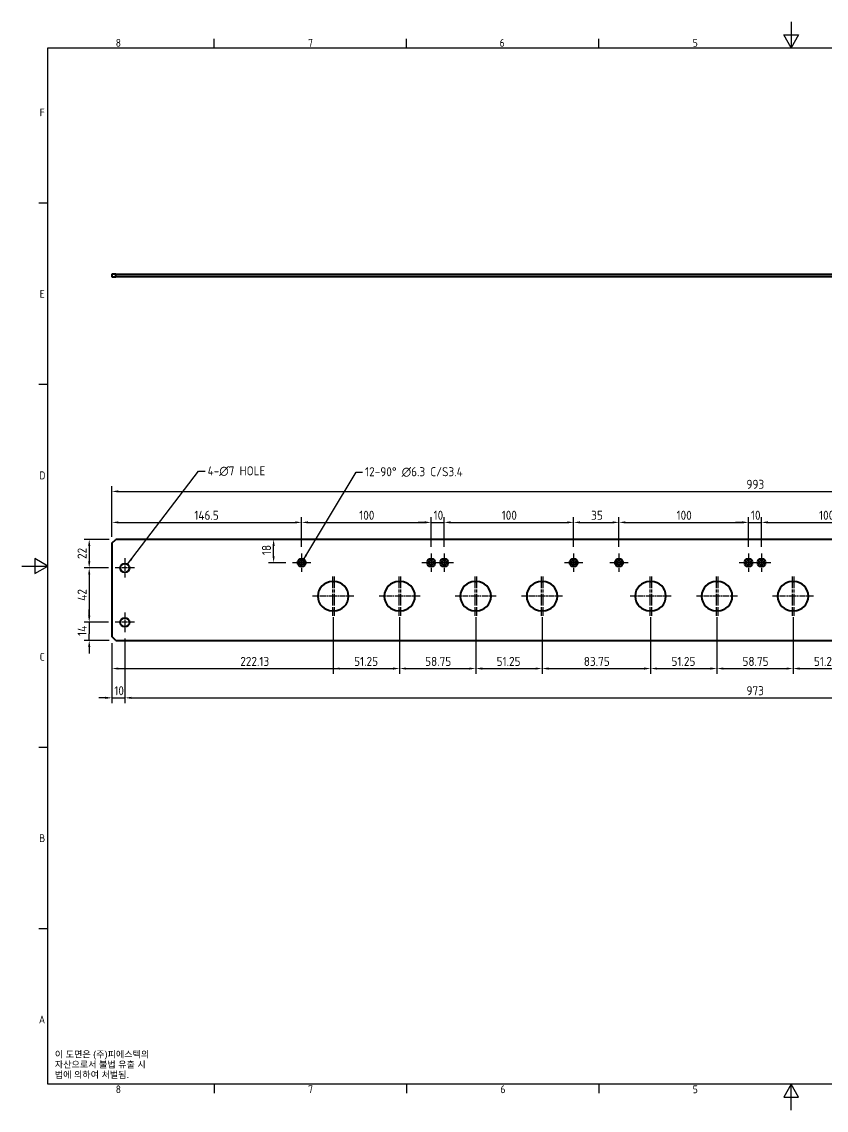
# Model space of a CAD drawing. Header units: millimetres. Extents: x 0 to 1188, y 0 to 840.
# Drawn here: x 0 to 621, y 0 to 840 of the extents above; entities that cross this region are included whole.
import ezdxf

# ---------------------------------------------------------------- set-up
doc = ezdxf.new("R2010")
doc.units = ezdxf.units.MM
doc.header["$LTSCALE"] = 2
doc.linetypes.add('CHAIN', pattern=[0.3543, 0.2362, -0.0295, 0.0591, -0.0295])
doc.layers.get('0').update_dxf_attribs({"color": 3, "lineweight": 25})
for name, color, linetype, lineweight in [('가시적인 것(ISO)', 3, 'Continuous', 40), ('경계(ISO)', 7, 'Continuous', 25), ('기호(ISO)', 5, 'Continuous', 25), ('중심 표식(ISO)', 1, 'Continuous', 25), ('치수(ISO)', 2, 'Continuous', 25)]:
    doc.layers.add(name, color=color, linetype=linetype, lineweight=lineweight)
doc.styles.add('문자 텍스트_M2B', font='isocp.shx')
doc.styles.add('문자 텍스트_PSTEK_POSCO', font='isocp.shx')
doc.styles.add('치수 텍스트_PSTEK_POSCO', font='isocp.shx')
doc.dimstyles.new('치수_PSTEK_POSCO', dxfattribs={"dimscale": 2, "dimtxt": 3.5, "dimasz": 2.5, "dimexe": 2, "dimexo": 2.5, "dimgap": 1, "dimtad": 1, "dimrnd": 1e-08, "dimdsep": 46, "dimtxsty": '치수 텍스트_PSTEK_POSCO', "dimcen": 0.09, "dimdle": 10, "dimclrd": 7, "dimclre": 7, "dimclrt": 2, "dimadec": 1, "dimazin": 2, "dimtfac": 1, "dimtmove": 0, "dimatfit": 3, "dimfxl": 0, "dimtolj": 1, "dimlwd": -1, "dimlwe": -1, "dimarcsym": 0})
doc.dimstyles.new('치수_PSTEK_POSCO$7', dxfattribs={"dimscale": 2, "dimtxt": 3.5, "dimasz": 2.5, "dimexe": 2, "dimexo": 2.5, "dimgap": 1, "dimtad": 1, "dimrnd": 1e-08, "dimdsep": 46, "dimtxsty": '치수 텍스트_PSTEK_POSCO', "dimcen": 0.09, "dimdle": 10, "dimclrd": 7, "dimclre": 7, "dimclrt": 2, "dimadec": 1, "dimazin": 2, "dimtfac": 1, "dimtmove": 0, "dimatfit": 3, "dimfxl": 0, "dimtolj": 1, "dimlwd": -1, "dimlwe": -1, "dimarcsym": 0})

# ---------------------------------------------------------------- blocks, each defined once
blk = doc.blocks.new('경계 Default Border')
at = {"layer": '경계(ISO)'}
for p, q in [((74.25, 410), (74.25, 413.4)), ((148.5, 410), (148.5, 413.4)), ((222.75, 410), (222.75, 413.4)), ((10, 350), (6.6, 350)), ((10, 280), (6.6, 280)), ((10, 140), (6.6, 140)), ((10, 70), (6.6, 70)), ((74.25, 10), (74.25, 6.6)), ((148.5, 10), (148.5, 6.6)), ((222.75, 10), (222.75, 6.6))]:
    blk.add_line(p, q, dxfattribs=at)
at = {"layer": '경계(ISO)', "flags": 128}
for points in [[(297, 420), (297, 410), (294.11, 415), (299.89, 415), (297, 410)], [(10, 10), (10, 410), (584, 410), (584, 10), (10, 10)], [(0, 210), (10, 210), (5, 212.89), (5, 207.11), (10, 210)], [(297, 0), (297, 10), (294.11, 5), (299.89, 5), (297, 10)]]:
    blk.add_lwpolyline(points, dxfattribs=at)
at = {"layer": '경계(ISO)', "color": 2, "char_height": 3, "attachment_point": 7, "style": '문자 텍스트_M2B'}
for s, insert in [('8', (36.27, 410.37)), ('7', (110.52, 410.39)), ('6', (184.46, 410.37)), ('5', (259.02, 410.37)), ('F', (6.93, 383.5)), ('E', (6.93, 313.47)), ('D', (6.77, 243.47)), ('C', (6.93, 173.47)), ('B', (6.77, 103.47)), ('A', (6.6, 33.49)), ('8', (36.27, 6.57)), ('7', (110.52, 6.59)), ('6', (184.77, 6.57)), ('5', (259.02, 6.57))]:
    blk.add_mtext(s, dxfattribs=dict(at, insert=insert))
blk = doc.blocks.new('*D23')
at = {"layer": 'Defpoints', "color": 0, "transparency": 16777216}
for p in [(1062.58, 477.55), (69.58, 437.55), (1062.58, 437.55)]:
    blk.add_point(p, dxfattribs=at)
at = {"layer": '치수(ISO)', "color": 7, "transparency": 16777216}
for p, q in [((69.58, 442.55), (69.58, 481.55)), ((1062.58, 442.55), (1062.58, 481.55)), ((74.58, 477.55), (1057.58, 477.55))]:
    blk.add_line(p, q, dxfattribs=at)
for points in [[(74.58, 478.38), (74.58, 476.72), (69.58, 477.55)], [(1057.58, 478.38), (1057.58, 476.72), (1062.58, 477.55)]]:
    blk.add_solid(points, dxfattribs=at)
at = {"layer": '치수(ISO)', "color": 2, "transparency": 16777216, "insert": (559.47, 483.05), "char_height": 7, "attachment_point": 4, "style": '치수 텍스트_PSTEK_POSCO'}
blk.add_mtext('\\A1;993', dxfattribs=at)
blk = doc.blocks.new('*D24')
at = {"layer": 'Defpoints', "color": 0, "transparency": 16777216}
for p in [(72.58, 440.55), (52.08, 418.55), (72.08, 418.55)]:
    blk.add_point(p, dxfattribs=at)
at = {"layer": '치수(ISO)', "color": 7, "transparency": 16777216}
for p, q in [((67.58, 440.55), (48.08, 440.55)), ((52.08, 435.55), (52.08, 423.55)), ((67.08, 418.55), (48.08, 418.55))]:
    blk.add_line(p, q, dxfattribs=at)
for points in [[(51.24, 435.55), (52.91, 435.55), (52.08, 440.55)], [(51.24, 423.55), (52.91, 423.55), (52.08, 418.55)]]:
    blk.add_solid(points, dxfattribs=at)
at = {"layer": '치수(ISO)', "color": 2, "transparency": 16777216, "insert": (46.57, 425.4), "char_height": 7, "attachment_point": 4, "rotation": 90, "style": '치수 텍스트_PSTEK_POSCO'}
blk.add_mtext('\\A1;22', dxfattribs=at)
blk = doc.blocks.new('*D25')
at = {"layer": 'Defpoints', "color": 0, "transparency": 16777216}
for p in [(72.08, 418.55), (52.08, 376.55), (72.08, 376.55)]:
    blk.add_point(p, dxfattribs=at)
at = {"layer": '치수(ISO)', "color": 7, "transparency": 16777216}
for p, q in [((67.08, 418.55), (48.08, 418.55)), ((52.08, 413.55), (52.08, 381.55)), ((67.08, 376.55), (48.08, 376.55))]:
    blk.add_line(p, q, dxfattribs=at)
for points in [[(51.24, 413.55), (52.91, 413.55), (52.08, 418.55)], [(51.24, 381.55), (52.91, 381.55), (52.08, 376.55)]]:
    blk.add_solid(points, dxfattribs=at)
at = {"layer": '치수(ISO)', "color": 2, "transparency": 16777216, "insert": (46.57, 393.14), "char_height": 7, "attachment_point": 4, "rotation": 90, "style": '치수 텍스트_PSTEK_POSCO'}
blk.add_mtext('\\A1;42', dxfattribs=at)
blk = doc.blocks.new('*D26')
at = {"layer": 'Defpoints', "color": 0, "transparency": 16777216}
for p in [(72.08, 376.55), (52.08, 362.55), (72.58, 362.55)]:
    blk.add_point(p, dxfattribs=at)
at = {"layer": '치수(ISO)', "color": 7, "transparency": 16777216}
for p, q in [((52.08, 381.55), (52.08, 386.55)), ((67.08, 376.55), (48.08, 376.55)), ((52.08, 376.55), (52.08, 371.55)), ((52.08, 371.55), (52.08, 367.55)), ((67.58, 362.55), (48.08, 362.55)), ((52.08, 362.55), (52.08, 367.55)), ((52.08, 357.55), (52.08, 352.55))]:
    blk.add_line(p, q, dxfattribs=at)
for points in [[(51.24, 381.55), (52.91, 381.55), (52.08, 376.55)], [(51.24, 357.55), (52.91, 357.55), (52.08, 362.55)]]:
    blk.add_solid(points, dxfattribs=at)
at = {"layer": '치수(ISO)', "color": 2, "transparency": 16777216, "insert": (46.58, 366.05), "char_height": 7, "attachment_point": 4, "rotation": 90, "style": '치수 텍스트_PSTEK_POSCO'}
blk.add_mtext('\\A1;14', dxfattribs=at)
blk = doc.blocks.new('*D27')
at = {"layer": 'Defpoints', "color": 0, "transparency": 16777216}
for p in [(69.58, 365.55), (79.58, 369.05), (79.58, 318.26)]:
    blk.add_point(p, dxfattribs=at)
at = {"layer": '치수(ISO)', "color": 7, "transparency": 16777216}
for p, q in [((79.58, 364.05), (79.58, 314.26)), ((69.58, 360.55), (69.58, 314.26)), ((64.58, 318.26), (59.58, 318.26)), ((69.58, 318.26), (79.58, 318.26)), ((84.58, 318.26), (89.58, 318.26))]:
    blk.add_line(p, q, dxfattribs=at)
for points in [[(64.58, 319.09), (64.58, 317.43), (69.58, 318.26)], [(84.58, 319.09), (84.58, 317.43), (79.58, 318.26)]]:
    blk.add_solid(points, dxfattribs=at)
at = {"layer": '치수(ISO)', "color": 2, "transparency": 16777216, "insert": (71.42, 323.76), "char_height": 7, "attachment_point": 4, "style": '치수 텍스트_PSTEK_POSCO'}
blk.add_mtext('\\A1;10', dxfattribs=at)
blk = doc.blocks.new('*D28')
at = {"layer": 'Defpoints', "color": 0, "transparency": 16777216}
for p in [(79.58, 369.05), (1052.58, 369.05), (1052.58, 318.26)]:
    blk.add_point(p, dxfattribs=at)
at = {"layer": '치수(ISO)', "color": 7, "transparency": 16777216}
for p, q in [((79.58, 364.05), (79.58, 314.26)), ((1052.58, 364.05), (1052.58, 314.26)), ((84.58, 318.26), (1047.58, 318.26))]:
    blk.add_line(p, q, dxfattribs=at)
for points in [[(84.58, 319.09), (84.58, 317.43), (79.58, 318.26)], [(1047.58, 319.09), (1047.58, 317.43), (1052.58, 318.26)]]:
    blk.add_solid(points, dxfattribs=at)
at = {"layer": '치수(ISO)', "color": 2, "transparency": 16777216, "insert": (559.49, 323.76), "char_height": 7, "attachment_point": 4, "style": '치수 텍스트_PSTEK_POSCO'}
blk.add_mtext('\\A1;973', dxfattribs=at)
blk = doc.blocks.new('*D32')
at = {"layer": 'Defpoints', "color": 0, "transparency": 16777216}
for p in [(138.05, 440.55), (194.44, 440.55), (208.93, 422.55)]:
    blk.add_point(p, dxfattribs=at)
at = {"layer": '치수(ISO)', "color": 7, "transparency": 16777216}
for p, q in [((194.44, 427.55), (194.44, 435.55)), ((203.93, 422.55), (190.44, 422.55))]:
    blk.add_line(p, q, dxfattribs=at)
for points in [[(193.61, 435.55), (195.27, 435.55), (194.44, 440.55)], [(193.61, 427.55), (195.27, 427.55), (194.44, 422.55)]]:
    blk.add_solid(points, dxfattribs=at)
at = {"layer": '치수(ISO)', "color": 2, "transparency": 16777216, "insert": (188.94, 428.4), "char_height": 7, "attachment_point": 4, "rotation": 90, "style": '치수 텍스트_PSTEK_POSCO'}
blk.add_mtext('\\A1;18', dxfattribs=at)
blk = doc.blocks.new('*D33')
at = {"layer": 'Defpoints', "color": 0, "transparency": 16777216}
for p in [(216.08, 453.65), (69.58, 437.55), (216.08, 429.7)]:
    blk.add_point(p, dxfattribs=at)
at = {"layer": '치수(ISO)', "color": 7, "transparency": 16777216}
for p, q in [((69.58, 442.55), (69.58, 457.65)), ((74.58, 453.65), (211.08, 453.65)), ((216.08, 434.7), (216.08, 457.65))]:
    blk.add_line(p, q, dxfattribs=at)
for points in [[(74.58, 454.49), (74.58, 452.82), (69.58, 453.65)], [(211.08, 454.49), (211.08, 452.82), (216.08, 453.65)]]:
    blk.add_solid(points, dxfattribs=at)
at = {"layer": '치수(ISO)', "color": 2, "transparency": 16777216, "insert": (133.21, 459.15), "char_height": 7, "attachment_point": 4, "style": '치수 텍스트_PSTEK_POSCO'}
blk.add_mtext('\\A1;146.5', dxfattribs=at)
blk = doc.blocks.new('*D34')
at = {"layer": 'Defpoints', "color": 0, "transparency": 16777216}
for p in [(316.08, 453.65), (216.08, 429.7), (316.08, 429.7)]:
    blk.add_point(p, dxfattribs=at)
at = {"layer": '치수(ISO)', "color": 7, "transparency": 16777216}
for p, q in [((216.08, 434.7), (216.08, 457.65)), ((221.08, 453.65), (311.08, 453.65)), ((316.08, 434.7), (316.08, 457.65))]:
    blk.add_line(p, q, dxfattribs=at)
for points in [[(221.08, 454.49), (221.08, 452.82), (216.08, 453.65)], [(311.08, 454.49), (311.08, 452.82), (316.08, 453.65)]]:
    blk.add_solid(points, dxfattribs=at)
at = {"layer": '치수(ISO)', "color": 2, "transparency": 16777216, "insert": (260.49, 459.15), "char_height": 7, "attachment_point": 4, "style": '치수 텍스트_PSTEK_POSCO'}
blk.add_mtext('\\A1;100', dxfattribs=at)
blk = doc.blocks.new('*D35')
at = {"layer": 'Defpoints', "color": 0, "transparency": 16777216}
for p in [(326.08, 453.65), (316.08, 429.7), (326.08, 429.7)]:
    blk.add_point(p, dxfattribs=at)
at = {"layer": '치수(ISO)', "color": 7, "transparency": 16777216}
for p, q in [((311.08, 453.65), (306.08, 453.65)), ((316.08, 434.7), (316.08, 457.65)), ((316.08, 453.65), (326.08, 453.65)), ((326.08, 434.7), (326.08, 457.65)), ((331.08, 453.65), (336.08, 453.65))]:
    blk.add_line(p, q, dxfattribs=at)
for points in [[(311.08, 454.49), (311.08, 452.82), (316.08, 453.65)], [(331.08, 454.49), (331.08, 452.82), (326.08, 453.65)]]:
    blk.add_solid(points, dxfattribs=at)
at = {"layer": '치수(ISO)', "color": 2, "transparency": 16777216, "insert": (317.92, 459.15), "char_height": 7, "attachment_point": 4, "style": '치수 텍스트_PSTEK_POSCO'}
blk.add_mtext('\\A1;10', dxfattribs=at)
blk = doc.blocks.new('*D36')
at = {"layer": 'Defpoints', "color": 0, "transparency": 16777216}
for p in [(426.08, 453.65), (326.08, 429.7), (426.08, 429.7)]:
    blk.add_point(p, dxfattribs=at)
at = {"layer": '치수(ISO)', "color": 7, "transparency": 16777216}
for p, q in [((326.08, 434.7), (326.08, 457.65)), ((331.08, 453.65), (421.08, 453.65)), ((426.08, 434.7), (426.08, 457.65))]:
    blk.add_line(p, q, dxfattribs=at)
for points in [[(331.08, 454.49), (331.08, 452.82), (326.08, 453.65)], [(421.08, 454.49), (421.08, 452.82), (426.08, 453.65)]]:
    blk.add_solid(points, dxfattribs=at)
at = {"layer": '치수(ISO)', "color": 2, "transparency": 16777216, "insert": (370.49, 459.15), "char_height": 7, "attachment_point": 4, "style": '치수 텍스트_PSTEK_POSCO'}
blk.add_mtext('\\A1;100', dxfattribs=at)
blk = doc.blocks.new('*D37')
at = {"layer": 'Defpoints', "color": 0, "transparency": 16777216}
for p in [(461.08, 453.65), (426.08, 429.7), (461.08, 429.7)]:
    blk.add_point(p, dxfattribs=at)
at = {"layer": '치수(ISO)', "color": 7, "transparency": 16777216}
for p, q in [((426.08, 434.7), (426.08, 457.65)), ((431.08, 453.65), (456.08, 453.65)), ((461.08, 434.7), (461.08, 457.65))]:
    blk.add_line(p, q, dxfattribs=at)
for points in [[(431.08, 454.49), (431.08, 452.82), (426.08, 453.65)], [(456.08, 454.49), (456.08, 452.82), (461.08, 453.65)]]:
    blk.add_solid(points, dxfattribs=at)
at = {"layer": '치수(ISO)', "color": 2, "transparency": 16777216, "insert": (439.6, 459.15), "char_height": 7, "attachment_point": 4, "style": '치수 텍스트_PSTEK_POSCO'}
blk.add_mtext('\\A1;35', dxfattribs=at)
blk = doc.blocks.new('*D38')
at = {"layer": 'Defpoints', "color": 0, "transparency": 16777216}
for p in [(561.08, 453.65), (461.08, 429.7), (561.08, 429.7)]:
    blk.add_point(p, dxfattribs=at)
at = {"layer": '치수(ISO)', "color": 7, "transparency": 16777216}
for p, q in [((461.08, 434.7), (461.08, 457.65)), ((466.08, 453.65), (556.08, 453.65)), ((561.08, 434.7), (561.08, 457.65))]:
    blk.add_line(p, q, dxfattribs=at)
for points in [[(466.08, 454.49), (466.08, 452.82), (461.08, 453.65)], [(556.08, 454.49), (556.08, 452.82), (561.08, 453.65)]]:
    blk.add_solid(points, dxfattribs=at)
at = {"layer": '치수(ISO)', "color": 2, "transparency": 16777216, "insert": (505.49, 459.15), "char_height": 7, "attachment_point": 4, "style": '치수 텍스트_PSTEK_POSCO'}
blk.add_mtext('\\A1;100', dxfattribs=at)
blk = doc.blocks.new('*D39')
at = {"layer": 'Defpoints', "color": 0, "transparency": 16777216}
for p in [(571.08, 453.65), (561.08, 429.7), (571.08, 429.7)]:
    blk.add_point(p, dxfattribs=at)
at = {"layer": '치수(ISO)', "color": 7, "transparency": 16777216}
for p, q in [((556.08, 453.65), (551.08, 453.65)), ((561.08, 434.7), (561.08, 457.65)), ((561.08, 453.65), (571.08, 453.65)), ((571.08, 434.7), (571.08, 457.65)), ((576.08, 453.65), (581.08, 453.65))]:
    blk.add_line(p, q, dxfattribs=at)
for points in [[(556.08, 454.49), (556.08, 452.82), (561.08, 453.65)], [(576.08, 454.49), (576.08, 452.82), (571.08, 453.65)]]:
    blk.add_solid(points, dxfattribs=at)
at = {"layer": '치수(ISO)', "color": 2, "transparency": 16777216, "insert": (562.92, 459.15), "char_height": 7, "attachment_point": 4, "style": '치수 텍스트_PSTEK_POSCO'}
blk.add_mtext('\\A1;10', dxfattribs=at)
blk = doc.blocks.new('*D40')
at = {"layer": 'Defpoints', "color": 0, "transparency": 16777216}
for p in [(671.08, 453.65), (571.08, 429.7), (671.08, 429.7)]:
    blk.add_point(p, dxfattribs=at)
at = {"layer": '치수(ISO)', "color": 7, "transparency": 16777216}
for p, q in [((571.08, 434.7), (571.08, 457.65)), ((576.08, 453.65), (666.08, 453.65)), ((671.08, 434.7), (671.08, 457.65))]:
    blk.add_line(p, q, dxfattribs=at)
for points in [[(576.08, 454.49), (576.08, 452.82), (571.08, 453.65)], [(666.08, 454.49), (666.08, 452.82), (671.08, 453.65)]]:
    blk.add_solid(points, dxfattribs=at)
at = {"layer": '치수(ISO)', "color": 2, "transparency": 16777216, "insert": (615.49, 459.15), "char_height": 7, "attachment_point": 4, "style": '치수 텍스트_PSTEK_POSCO'}
blk.add_mtext('\\A1;100', dxfattribs=at)
blk = doc.blocks.new('*D47')
at = {"layer": 'Defpoints', "color": 0, "transparency": 16777216}
for p in [(291.7, 385.45), (69.58, 365.55), (291.7, 340.85)]:
    blk.add_point(p, dxfattribs=at)
at = {"layer": '치수(ISO)', "color": 7, "transparency": 16777216}
for p, q in [((291.7, 380.45), (291.7, 336.85)), ((69.58, 360.55), (69.58, 336.85)), ((74.58, 340.85), (286.7, 340.85))]:
    blk.add_line(p, q, dxfattribs=at)
for points in [[(74.58, 341.69), (74.58, 340.02), (69.58, 340.85)], [(286.7, 341.69), (286.7, 340.02), (291.7, 340.85)]]:
    blk.add_solid(points, dxfattribs=at)
at = {"layer": '치수(ISO)', "color": 2, "transparency": 16777216, "insert": (168.71, 346.35), "char_height": 7, "attachment_point": 4, "style": '치수 텍스트_PSTEK_POSCO'}
blk.add_mtext('\\A1;222.13', dxfattribs=at)
blk = doc.blocks.new('*D48')
at = {"layer": 'Defpoints', "color": 0, "transparency": 16777216}
for p in [(240.45, 385.45), (291.7, 385.45), (291.7, 340.85)]:
    blk.add_point(p, dxfattribs=at)
at = {"layer": '치수(ISO)', "color": 7, "transparency": 16777216}
for p, q in [((240.45, 380.45), (240.45, 336.85)), ((291.7, 380.45), (291.7, 336.85)), ((245.45, 340.85), (286.7, 340.85))]:
    blk.add_line(p, q, dxfattribs=at)
for points in [[(245.45, 341.69), (245.45, 340.02), (240.45, 340.85)], [(286.7, 341.69), (286.7, 340.02), (291.7, 340.85)]]:
    blk.add_solid(points, dxfattribs=at)
at = {"layer": '치수(ISO)', "color": 2, "transparency": 16777216, "insert": (256.6, 346.35), "char_height": 7, "attachment_point": 4, "style": '치수 텍스트_PSTEK_POSCO'}
blk.add_mtext('\\A1;51.25', dxfattribs=at)
blk = doc.blocks.new('*D49')
at = {"layer": 'Defpoints', "color": 0, "transparency": 16777216}
for p in [(291.7, 385.45), (350.45, 385.45), (350.45, 340.85)]:
    blk.add_point(p, dxfattribs=at)
at = {"layer": '치수(ISO)', "color": 7, "transparency": 16777216}
for p, q in [((291.7, 380.45), (291.7, 336.85)), ((350.45, 380.45), (350.45, 336.85)), ((296.7, 340.85), (345.45, 340.85))]:
    blk.add_line(p, q, dxfattribs=at)
for points in [[(296.7, 341.69), (296.7, 340.02), (291.7, 340.85)], [(345.45, 341.69), (345.45, 340.02), (350.45, 340.85)]]:
    blk.add_solid(points, dxfattribs=at)
at = {"layer": '치수(ISO)', "color": 2, "transparency": 16777216, "insert": (311.4, 346.35), "char_height": 7, "attachment_point": 4, "style": '치수 텍스트_PSTEK_POSCO'}
blk.add_mtext('\\A1;58.75', dxfattribs=at)
blk = doc.blocks.new('*D50')
at = {"layer": 'Defpoints', "color": 0, "transparency": 16777216}
for p in [(350.45, 385.45), (401.7, 385.45), (401.7, 340.85)]:
    blk.add_point(p, dxfattribs=at)
at = {"layer": '치수(ISO)', "color": 7, "transparency": 16777216}
for p, q in [((350.45, 380.45), (350.45, 336.85)), ((401.7, 380.45), (401.7, 336.85)), ((355.45, 340.85), (396.7, 340.85))]:
    blk.add_line(p, q, dxfattribs=at)
for points in [[(355.45, 341.69), (355.45, 340.02), (350.45, 340.85)], [(396.7, 341.69), (396.7, 340.02), (401.7, 340.85)]]:
    blk.add_solid(points, dxfattribs=at)
at = {"layer": '치수(ISO)', "color": 2, "transparency": 16777216, "insert": (366.6, 346.35), "char_height": 7, "attachment_point": 4, "style": '치수 텍스트_PSTEK_POSCO'}
blk.add_mtext('\\A1;51.25', dxfattribs=at)
blk = doc.blocks.new('*D51')
at = {"layer": 'Defpoints', "color": 0, "transparency": 16777216}
for p in [(401.7, 385.45), (485.45, 385.45), (485.45, 340.85)]:
    blk.add_point(p, dxfattribs=at)
at = {"layer": '치수(ISO)', "color": 7, "transparency": 16777216}
for p, q in [((401.7, 380.45), (401.7, 336.85)), ((485.45, 380.45), (485.45, 336.85)), ((406.7, 340.85), (480.45, 340.85))]:
    blk.add_line(p, q, dxfattribs=at)
for points in [[(406.7, 341.69), (406.7, 340.02), (401.7, 340.85)], [(480.45, 341.69), (480.45, 340.02), (485.45, 340.85)]]:
    blk.add_solid(points, dxfattribs=at)
at = {"layer": '치수(ISO)', "color": 2, "transparency": 16777216, "insert": (433.9, 346.35), "char_height": 7, "attachment_point": 4, "style": '치수 텍스트_PSTEK_POSCO'}
blk.add_mtext('\\A1;83.75', dxfattribs=at)
blk = doc.blocks.new('*D52')
at = {"layer": 'Defpoints', "color": 0, "transparency": 16777216}
for p in [(485.45, 385.45), (536.7, 385.45), (536.7, 340.85)]:
    blk.add_point(p, dxfattribs=at)
at = {"layer": '치수(ISO)', "color": 7, "transparency": 16777216}
for p, q in [((485.45, 380.45), (485.45, 336.85)), ((536.7, 380.45), (536.7, 336.85)), ((490.45, 340.85), (531.7, 340.85))]:
    blk.add_line(p, q, dxfattribs=at)
for points in [[(490.45, 341.69), (490.45, 340.02), (485.45, 340.85)], [(531.7, 341.69), (531.7, 340.02), (536.7, 340.85)]]:
    blk.add_solid(points, dxfattribs=at)
at = {"layer": '치수(ISO)', "color": 2, "transparency": 16777216, "insert": (501.6, 346.35), "char_height": 7, "attachment_point": 4, "style": '치수 텍스트_PSTEK_POSCO'}
blk.add_mtext('\\A1;51.25', dxfattribs=at)
blk = doc.blocks.new('*D53')
at = {"layer": 'Defpoints', "color": 0, "transparency": 16777216}
for p in [(536.7, 385.45), (595.45, 385.45), (595.45, 340.85)]:
    blk.add_point(p, dxfattribs=at)
at = {"layer": '치수(ISO)', "color": 7, "transparency": 16777216}
for p, q in [((536.7, 380.45), (536.7, 336.85)), ((595.45, 380.45), (595.45, 336.85)), ((541.7, 340.85), (590.45, 340.85))]:
    blk.add_line(p, q, dxfattribs=at)
for points in [[(541.7, 341.69), (541.7, 340.02), (536.7, 340.85)], [(590.45, 341.69), (590.45, 340.02), (595.45, 340.85)]]:
    blk.add_solid(points, dxfattribs=at)
at = {"layer": '치수(ISO)', "color": 2, "transparency": 16777216, "insert": (556.4, 346.35), "char_height": 7, "attachment_point": 4, "style": '치수 텍스트_PSTEK_POSCO'}
blk.add_mtext('\\A1;58.75', dxfattribs=at)
blk = doc.blocks.new('*D54')
at = {"layer": 'Defpoints', "color": 0, "transparency": 16777216}
for p in [(595.45, 385.45), (646.7, 385.45), (646.7, 340.85)]:
    blk.add_point(p, dxfattribs=at)
at = {"layer": '치수(ISO)', "color": 7, "transparency": 16777216}
for p, q in [((595.45, 380.45), (595.45, 336.85)), ((646.7, 380.45), (646.7, 336.85)), ((600.45, 340.85), (641.7, 340.85))]:
    blk.add_line(p, q, dxfattribs=at)
for points in [[(600.45, 341.69), (600.45, 340.02), (595.45, 340.85)], [(641.7, 341.69), (641.7, 340.02), (646.7, 340.85)]]:
    blk.add_solid(points, dxfattribs=at)
at = {"layer": '치수(ISO)', "color": 2, "transparency": 16777216, "insert": (611.6, 346.35), "char_height": 7, "attachment_point": 4, "style": '치수 텍스트_PSTEK_POSCO'}
blk.add_mtext('\\A1;51.25', dxfattribs=at)

msp = doc.modelspace()

# ---------------------------------------------------------------- linework, layer by layer
at = {"layer": '가시적인 것(ISO)'}
for p, q in [((72.575, 645.171), (69.575, 645.171)), ((69.575, 645.171), (69.575, 643.171)), ((69.575, 643.171), (72.575, 643.171)), ((72.575, 643.171), (72.575, 645.171)), ((72.575, 645.171), (1059.575, 645.171)), ((1059.575, 643.171), (72.575, 643.171)), ((69.575, 437.55), (72.575, 440.55)), ((69.575, 437.55), (69.575, 365.55)), ((1059.575, 440.55), (72.575, 440.55)), ((239.825, 407.95), (241.075, 407.95)), ((291.075, 407.95), (292.325, 407.95)), ((349.825, 407.95), (351.075, 407.95)), ((401.075, 407.95), (402.325, 407.95)), ((484.825, 407.95), (486.075, 407.95)), ((536.075, 407.95), (537.325, 407.95)), ((594.825, 407.95), (596.075, 407.95)), ((241.075, 385.45), (239.825, 385.45)), ((292.325, 385.45), (291.075, 385.45)), ((351.075, 385.45), (349.825, 385.45)), ((402.325, 385.45), (401.075, 385.45)), ((486.075, 385.45), (484.825, 385.45)), ((537.325, 385.45), (536.075, 385.45)), ((596.075, 385.45), (594.825, 385.45)), ((72.575, 362.55), (69.575, 365.55)), ((72.575, 362.55), (1059.575, 362.55))]:
    msp.add_line(p, q, dxfattribs=at)
for centre, radius in [((79.575, 418.55), 3.5), ((216.075, 422.55), 3.15), ((216.075, 422.55), 1.7), ((316.075, 422.55), 3.15), ((316.075, 422.55), 1.7), ((326.075, 422.55), 3.15), ((326.075, 422.55), 1.7), ((426.075, 422.55), 3.15), ((426.075, 422.55), 1.7), ((461.075, 422.55), 3.15), ((461.075, 422.55), 1.7), ((561.075, 422.55), 3.15), ((561.075, 422.55), 1.7), ((571.075, 422.55), 3.15), ((571.075, 422.55), 1.7), ((79.575, 376.55), 3.5)]:
    msp.add_circle(centre, radius, dxfattribs=at)
for centre, start, end in [((239.825, 396.7), 90, 270), ((241.075, 396.7), 270, 90), ((291.075, 396.7), 90, 270), ((292.325, 396.7), 270, 90), ((349.825, 396.7), 90, 270), ((351.075, 396.7), 270, 90), ((401.075, 396.7), 90, 270), ((402.325, 396.7), 270, 90), ((484.825, 396.7), 90, 270), ((486.075, 396.7), 270, 90), ((536.075, 396.7), 90, 270), ((537.325, 396.7), 270, 90), ((594.825, 396.7), 90, 270), ((596.075, 396.7), 270, 90)]:
    msp.add_arc(centre, 11.25, start, end, dxfattribs=at)
at = {"layer": '중심 표식(ISO)', "linetype": 'CHAIN', "ltscale": 7.945033}
for p, q in [((216.075, 429.7), (216.075, 415.4)), ((316.075, 429.7), (316.075, 415.4)), ((326.075, 429.7), (326.075, 415.4)), ((426.075, 429.7), (426.075, 415.4)), ((461.075, 429.7), (461.075, 415.4)), ((561.075, 429.7), (561.075, 415.4)), ((571.075, 429.7), (571.075, 415.4)), ((223.225, 422.55), (208.925, 422.55)), ((323.225, 422.55), (308.925, 422.55)), ((333.225, 422.55), (318.925, 422.55)), ((433.225, 422.55), (418.925, 422.55)), ((468.225, 422.55), (453.925, 422.55)), ((568.225, 422.55), (553.925, 422.55)), ((578.225, 422.55), (563.925, 422.55))]:
    msp.add_line(p, q, dxfattribs=at)
at = {"layer": '중심 표식(ISO)', "linetype": 'CHAIN', "ltscale": 8.333956}
for p, q in [((79.575, 426.05), (79.575, 411.05)), ((87.075, 418.55), (72.075, 418.55)), ((79.575, 384.05), (79.575, 369.05)), ((87.075, 376.55), (72.075, 376.55))]:
    msp.add_line(p, q, dxfattribs=at)
at = {"layer": '중심 표식(ISO)', "linetype": 'CHAIN', "ltscale": 19.051651}
for p, q in [((239.825, 411.95), (239.825, 381.45)), ((241.075, 411.95), (241.075, 381.45)), ((291.075, 411.95), (291.075, 381.45)), ((292.325, 411.95), (292.325, 381.45)), ((349.825, 411.95), (349.825, 381.45)), ((351.075, 411.95), (351.075, 381.45)), ((401.075, 411.95), (401.075, 381.45)), ((402.325, 411.95), (402.325, 381.45)), ((484.825, 411.95), (484.825, 381.45)), ((486.075, 411.95), (486.075, 381.45)), ((536.075, 411.95), (536.075, 381.45)), ((537.325, 411.95), (537.325, 381.45)), ((594.825, 411.95), (594.825, 381.45)), ((596.075, 411.95), (596.075, 381.45))]:
    msp.add_line(p, q, dxfattribs=at)
at = {"layer": '중심 표식(ISO)', "linetype": 'CHAIN', "ltscale": 9.306262}
for p, q in [((241.325, 396.7), (224.575, 396.7)), ((256.325, 396.7), (239.575, 396.7)), ((292.575, 396.7), (275.825, 396.7)), ((307.575, 396.7), (290.825, 396.7)), ((351.325, 396.7), (334.575, 396.7)), ((366.325, 396.7), (349.575, 396.7)), ((402.575, 396.7), (385.825, 396.7)), ((417.575, 396.7), (400.825, 396.7)), ((486.325, 396.7), (469.575, 396.7)), ((501.325, 396.7), (484.575, 396.7)), ((537.575, 396.7), (520.825, 396.7)), ((552.575, 396.7), (535.825, 396.7)), ((596.325, 396.7), (579.575, 396.7)), ((611.325, 396.7), (594.575, 396.7))]:
    msp.add_line(p, q, dxfattribs=at)

# ---------------------------------------------------------------- block references
at = {"xscale": 2, "yscale": 2, "zscale": 2}
msp.add_blockref('경계 Default Border', (0, 0), dxfattribs=at)

# ---------------------------------------------------------------- texts
at = {"layer": '기호(ISO)', "color": 2, "attachment_point": 4}
for s, insert, char_height, width, line_spacing_factor, style in [('{4-\\fAIGDT|b0|i0;\\H7.0000;n\\fisocp|b0|i0;\\H7.0000;7 HOLE}', (143.504, 493.222), 7, 51.93569, 0.6125, '치수 텍스트_PSTEK_POSCO'), ('{12-90° \\fAIGDT|b0|i0;\\H7.0000;n\\fisocp|b0|i0;\\H7.0000;6.3 C/S3.4}', (265.073, 492.526), 7, 89.65358, 0.6125, '치수 텍스트_PSTEK_POSCO'), ('{\\fArial|b0|i0;\\H5.0000;이 도면은 (주)피에스텍의\\P자산으로서 불법 유출 시 \\P법에 의하여 처벌됨.}', (25.51, 35.029), 5, 78.61221, 0.944221, '문자 텍스트_PSTEK_POSCO')]:
    msp.add_mtext(s, dxfattribs=dict(at, insert=insert, char_height=char_height, width=width, line_spacing_factor=line_spacing_factor, style=style))

# ---------------------------------------------------------------- dimensions: what is measured, and where the dimension line sits
at = {"layer": '치수(ISO)', "color": 7}
for base, p1, p2, angle, override, picture, middle in [((1062.575, 477.55), (69.575, 437.55), (1062.575, 437.55), 180, {"dimdec": 2, "dimtp": 0, "dimtm": 0, "dimtdec": 2, "dimtofl": 0, "dimatfit": 1}, '*D23', (566.075, 477.55)), ((216.075, 453.652), (69.575, 437.55), (216.075, 429.7), 180, {"dimdec": 2, "dimtp": 0, "dimtm": 0, "dimtdec": 2, "dimtofl": 0, "dimatfit": 1}, '*D33', (142.805, 453.652)), ((316.075, 453.652), (216.075, 429.7), (316.075, 429.7), 180, {"dimdec": 2, "dimtp": 0, "dimtm": 0, "dimtdec": 2, "dimtofl": 0, "dimatfit": 1}, '*D34', (266.095, 453.652)), ((326.075, 453.652), (316.075, 429.7), (326.075, 429.7), 180, {"dimdec": 2, "dimtp": 0, "dimtm": 0, "dimtdec": 2, "dimtofl": 1, "dimatfit": 1}, '*D35', (321.075, 453.652)), ((426.075, 453.652), (326.075, 429.7), (426.075, 429.7), 180, {"dimdec": 2, "dimtp": 0, "dimtm": 0, "dimtdec": 2, "dimtofl": 0, "dimatfit": 1}, '*D36', (376.095, 453.652)), ((461.075, 453.652), (426.075, 429.7), (461.075, 429.7), 180, {"dimdec": 2, "dimtp": 0, "dimtm": 0, "dimtdec": 2, "dimtofl": 0, "dimatfit": 1}, '*D37', (443.595, 453.652)), ((561.075, 453.652), (461.075, 429.7), (561.075, 429.7), 180, {"dimdec": 2, "dimtp": 0, "dimtm": 0, "dimtdec": 2, "dimtofl": 0, "dimatfit": 1}, '*D38', (511.095, 453.652)), ((571.075, 453.652), (561.075, 429.7), (571.075, 429.7), 180, {"dimdec": 2, "dimtp": 0, "dimtm": 0, "dimtdec": 2, "dimtofl": 1, "dimatfit": 1}, '*D39', (566.075, 453.652)), ((671.075, 453.652), (571.075, 429.7), (671.075, 429.7), 180, {"dimdec": 2, "dimtp": 0, "dimtm": 0, "dimtdec": 2, "dimtofl": 0, "dimatfit": 1}, '*D40', (621.095, 453.652)), ((52.075, 418.55), (72.575, 440.55), (72.075, 418.55), 90, {"dimdec": 2, "dimtp": 0, "dimtm": 0, "dimtdec": 2, "dimtofl": 0, "dimatfit": 1}, '*D24', (52.075, 429.55)), ((194.44, 440.55), (208.925, 422.55), (138.054, 440.55), 90, {"dimdec": 2, "dimse2": 1, "dimtp": 0, "dimtm": 0, "dimtdec": 2, "dimtofl": 0, "dimatfit": 1}, '*D32', (194.44, 431.55)), ((52.075, 376.55), (72.075, 418.55), (72.075, 376.55), 90, {"dimdec": 2, "dimtp": 0, "dimtm": 0, "dimtdec": 2, "dimtofl": 0, "dimatfit": 1}, '*D25', (52.075, 397.55)), ((52.075, 362.55), (72.075, 376.55), (72.575, 362.55), 90, {"dimdec": 2, "dimtp": 0, "dimtm": 0, "dimtdec": 2, "dimtofl": 0}, '*D26', (52.075, 369.55)), ((291.700321484, 340.852086516), (69.575321484, 365.549766351), (291.700321484, 385.449766351), 180, {"dimdec": 2, "dimtp": 0, "dimtm": 0, "dimtdec": 2, "dimtofl": 0, "dimatfit": 1}, '*D47', (180.492821484, 340.852086516)), ((291.7, 340.852), (240.45, 385.45), (291.7, 385.45), 180, {"dimdec": 2, "dimtp": 0, "dimtm": 0, "dimtdec": 2, "dimtofl": 0, "dimatfit": 1}, '*D48', (265.845, 340.852)), ((350.45, 340.852), (291.7, 385.45), (350.45, 385.45), 180, {"dimdec": 2, "dimtp": 0, "dimtm": 0, "dimtdec": 2, "dimtofl": 0, "dimatfit": 1}, '*D49', (321.345, 340.852)), ((401.7, 340.852), (350.45, 385.45), (401.7, 385.45), 180, {"dimdec": 2, "dimtp": 0, "dimtm": 0, "dimtdec": 2, "dimtofl": 0, "dimatfit": 1}, '*D50', (375.845, 340.852)), ((485.45, 340.852), (401.7, 385.45), (485.45, 385.45), 180, {"dimdec": 2, "dimtp": 0, "dimtm": 0, "dimtdec": 2, "dimtofl": 0, "dimatfit": 1}, '*D51', (443.845, 340.852)), ((536.7, 340.852), (485.45, 385.45), (536.7, 385.45), 180, {"dimdec": 2, "dimtp": 0, "dimtm": 0, "dimtdec": 2, "dimtofl": 0, "dimatfit": 1}, '*D52', (510.845, 340.852)), ((595.45, 340.852), (536.7, 385.45), (595.45, 385.45), 180, {"dimdec": 2, "dimtp": 0, "dimtm": 0, "dimtdec": 2, "dimtofl": 0, "dimatfit": 1}, '*D53', (566.345, 340.852)), ((646.7, 340.852), (595.45, 385.45), (646.7, 385.45), 180, {"dimdec": 2, "dimtp": 0, "dimtm": 0, "dimtdec": 2, "dimtofl": 0, "dimatfit": 1}, '*D54', (620.845, 340.852)), ((79.575, 318.261), (69.575, 365.55), (79.575, 369.05), 180, {"dimdec": 2, "dimtp": 0, "dimtm": 0, "dimtdec": 2, "dimtofl": 1, "dimatfit": 1}, '*D27', (74.575, 318.261)), ((1052.575, 318.261), (79.575, 369.05), (1052.575, 369.05), 180, {"dimdec": 2, "dimtp": 0, "dimtm": 0, "dimtdec": 2, "dimtofl": 0, "dimatfit": 1}, '*D28', (566.075, 318.261))]:
    dim = msp.add_linear_dim(base=base, p1=p1, p2=p2, angle=angle, dimstyle='치수_PSTEK_POSCO', override=override, dxfattribs=at)
    dim.commit()
    dim.dimension.update_dxf_attribs({"geometry": picture, "text_midpoint": middle, "dimtype": 160})

# ---------------------------------------------------------------- leaders
at = {"layer": '기호(ISO)', "color": 7, "annotation_type": 0, "has_hookline": 1, "hookline_direction": 0}
for points, text_width in [([(81.655, 421.365), (136.504, 493.222), (141.504, 493.222)], 48.24), ([(216.925, 424.022), (258.073, 492.526), (263.073, 492.526)], 83.41)]:
    msp.add_leader(points, dimstyle='치수_PSTEK_POSCO$7', override={"dimtad": 0}, dxfattribs=dict(at, text_width=text_width))

doc.saveas('drawing.dxf')
